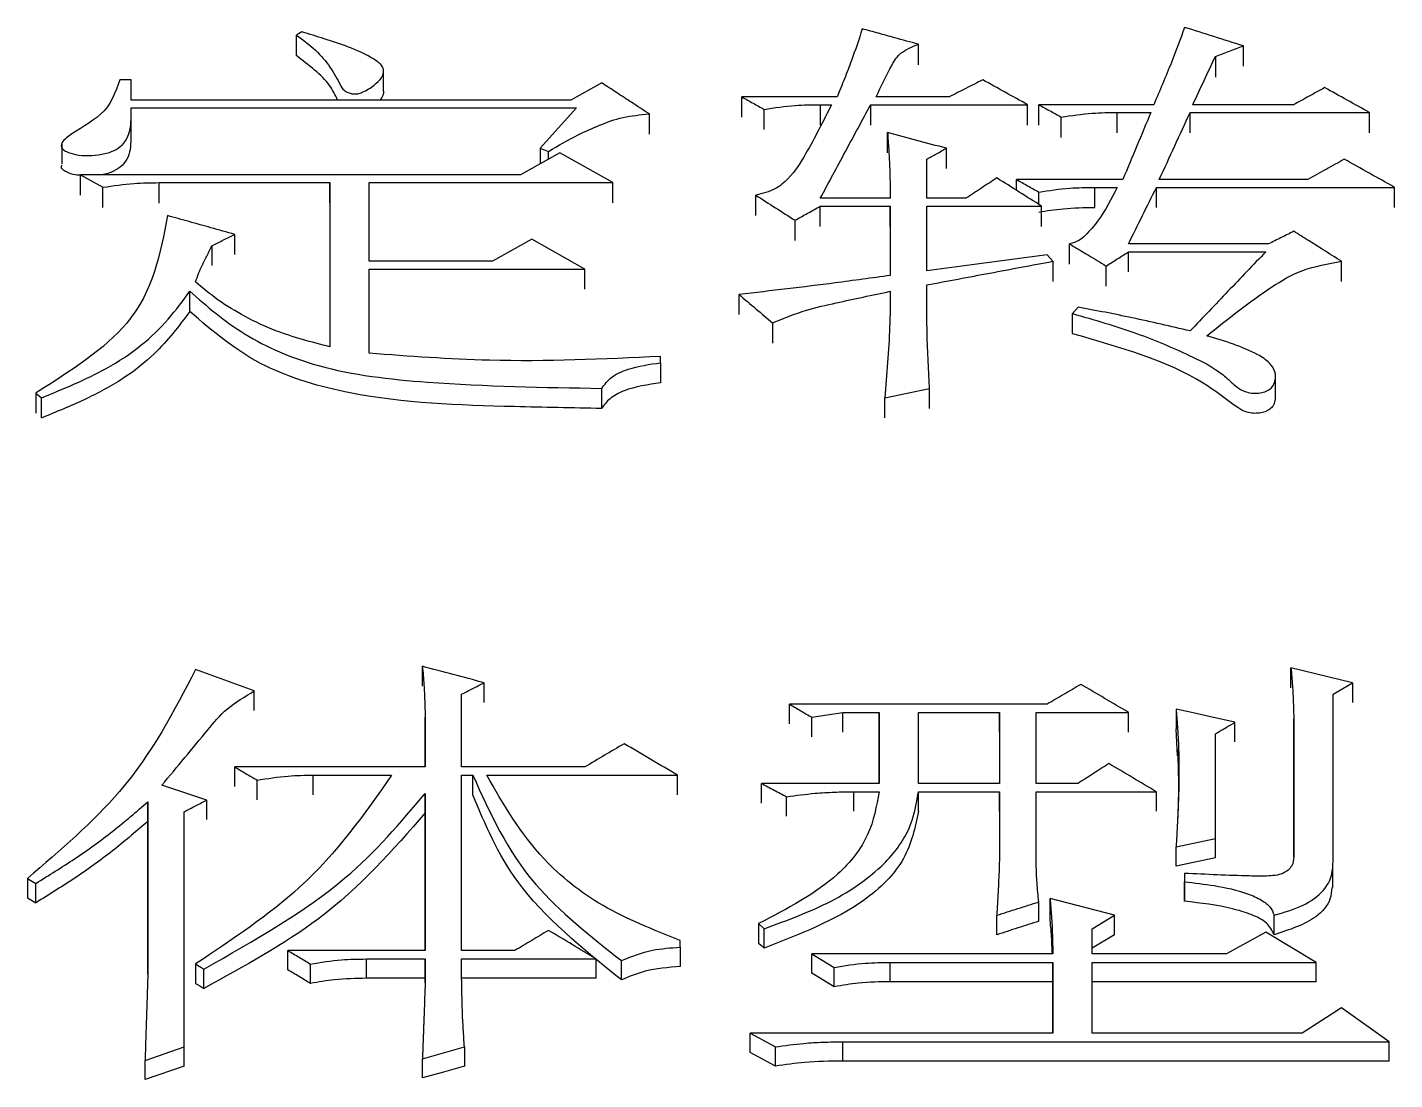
# Model space of a CAD drawing. Header units: millimetres. Extents: x 2136 to 4572, y 748 to 2471.
# Drawn here: x 2811.88 to 2817.16, y 2271.33 to 2275.39 of the extents above; entities that cross this region are included whole.
import ezdxf

# ---------------------------------------------------------------- set-up
doc = ezdxf.new("R2010")
doc.units = ezdxf.units.MM

msp = doc.modelspace()

# ---------------------------------------------------------------- linework, layer by layer
at = {"color": 7, "linetype": 'Continuous', "lineweight": 25}
for p, q in [((2815.3178, 2275.2466), (2815.3178, 2275.3255)), ((2816.5725, 2275.2407), (2816.5725, 2275.3195)), ((2816.4643, 2275.2778), (2816.4643, 2275.199)), ((2813.2534, 2275.1443), (2813.2534, 2275.2235)), ((2812.278, 2275.1882), (2812.2347, 2275.1882)), ((2812.278, 2275.1103), (2812.278, 2275.1882)), ((2814.0953, 2275.1762), (2813.9763, 2275.1103)), ((2813.9763, 2275.1103), (2812.278, 2275.1103)), ((2815.004, 2275.1223), (2814.6362, 2275.1223)), ((2814.6362, 2275.0437), (2814.6362, 2275.1223)), ((2814.939, 2275.0923), (2814.9823, 2275.0923)), ((2814.939, 2275.0923), (2814.939, 2275.0138)), ((2815.1338, 2275.0923), (2815.7395, 2275.0923)), ((2815.4367, 2275.1223), (2815.1554, 2275.1223)), ((2815.7395, 2275.0137), (2815.7395, 2275.0923)), ((2816.2263, 2275.0923), (2815.7828, 2275.0923)), ((2816.7672, 2275.0923), (2816.3778, 2275.0923)), ((2812.278, 2275.0804), (2813.998, 2275.0803)), ((2812.2792, 2274.9753), (2812.2792, 2275.0543)), ((2813.998, 2275.0803), (2813.8573, 2274.924)), ((2814.2792, 2274.9778), (2814.2792, 2275.0563)), ((2814.7227, 2274.9958), (2814.7227, 2275.0743)), ((2815.8693, 2274.9658), (2815.8693, 2275.0443)), ((2816.0857, 2275.0623), (2816.2155, 2275.0623)), ((2816.0857, 2274.9838), (2816.0857, 2275.0623)), ((2816.3669, 2275.0623), (2817.0593, 2275.0623)), ((2817.0593, 2274.9838), (2817.0593, 2275.0623)), ((2815.1987, 2274.9058), (2815.1987, 2274.9842)), ((2812.0103, 2274.9428), (2812.0103, 2274.864)), ((2813.9331, 2274.9059), (2813.7816, 2274.8214)), ((2813.8573, 2274.924), (2813.8898, 2274.9119)), ((2813.8573, 2274.924), (2813.8573, 2274.8637)), ((2813.8898, 2274.8818), (2813.8898, 2274.9119)), ((2814.1386, 2274.7912), (2813.9331, 2274.9059)), ((2815.3501, 2274.7306), (2815.3501, 2274.8818)), ((2815.4258, 2274.8456), (2815.4258, 2274.924)), ((2812.0833, 2274.8214), (2812.1698, 2274.7731)), ((2813.7816, 2274.8214), (2812.0833, 2274.8214)), ((2812.0833, 2274.7432), (2812.0833, 2274.8214)), ((2812.1698, 2274.6949), (2812.1698, 2274.7731)), ((2812.3862, 2274.7912), (2813.046, 2274.7912)), ((2812.3862, 2274.7125), (2812.3862, 2274.7912)), ((2813.046, 2274.7912), (2813.046, 2274.157)), ((2813.046, 2274.713), (2813.046, 2274.7912)), ((2813.1975, 2274.7912), (2814.1386, 2274.7912)), ((2813.1975, 2274.4876), (2813.1975, 2274.7912)), ((2814.1386, 2274.713), (2814.1386, 2274.7912)), ((2816.1073, 2274.8032), (2815.6963, 2274.8032)), ((2815.6963, 2274.7617), (2815.6963, 2274.8032)), ((2815.9991, 2274.773), (2816.0857, 2274.773)), ((2815.9991, 2274.6948), (2815.9991, 2274.773)), ((2816.2371, 2274.773), (2817.1566, 2274.773)), ((2816.2371, 2274.6948), (2816.2371, 2274.773)), ((2816.8213, 2274.8032), (2816.248, 2274.8032)), ((2817.1566, 2274.6948), (2817.1566, 2274.773)), ((2814.6902, 2274.6646), (2814.6902, 2274.7428)), ((2815.2095, 2274.7306), (2814.9391, 2274.7306)), ((2815.5016, 2274.7306), (2815.3501, 2274.7306)), ((2815.7828, 2274.7071), (2815.7828, 2274.7548)), ((2814.9391, 2274.7003), (2815.2095, 2274.7003)), ((2814.9391, 2274.6222), (2814.9391, 2274.7003)), ((2815.2095, 2274.7003), (2815.2095, 2274.4326)), ((2815.2095, 2274.6222), (2815.2095, 2274.7003)), ((2815.3501, 2274.7003), (2815.7936, 2274.7003)), ((2815.3501, 2274.451), (2815.3501, 2274.7003)), ((2815.7936, 2274.6222), (2815.7936, 2274.7003)), ((2814.8417, 2274.5677), (2814.8417, 2274.6457)), ((2812.6782, 2274.5131), (2812.6782, 2274.5911)), ((2813.8249, 2274.5728), (2813.6734, 2274.4876)), ((2814.0304, 2274.4571), (2813.8249, 2274.5728)), ((2812.5917, 2274.4706), (2812.5917, 2274.5485)), ((2815.8369, 2274.4875), (2815.8153, 2274.5119)), ((2815.9017, 2274.4762), (2815.9017, 2274.5546)), ((2816.6698, 2274.5545), (2816.129, 2274.5545)), ((2816.129, 2274.5241), (2816.659, 2274.5241)), ((2813.6734, 2274.4876), (2813.1975, 2274.4876)), ((2813.1975, 2274.4571), (2814.0304, 2274.4571)), ((2813.1975, 2274.1323), (2813.1975, 2274.4571)), ((2814.0304, 2274.3793), (2814.0304, 2274.4571)), ((2815.8369, 2274.4875), (2815.8369, 2274.4097)), ((2816.0424, 2274.3914), (2816.0424, 2274.4692)), ((2816.9511, 2274.4096), (2816.9511, 2274.4875)), ((2812.5052, 2274.2935), (2812.5052, 2274.3716)), ((2814.6254, 2274.2816), (2814.6254, 2274.3593)), ((2815.9343, 2274.3103), (2815.9126, 2274.2858)), ((2814.755, 2274.2492), (2814.755, 2274.1716)), ((2814.3225, 2274.0954), (2814.3225, 2274.12)), ((2814.3225, 2274.0954), (2814.3225, 2274.0177)), ((2816.6967, 2273.9612), (2816.6967, 2274.0391)), ((2814.0953, 2273.9194), (2814.0953, 2273.9967)), ((2815.3609, 2273.9194), (2815.3609, 2273.9967)), ((2811.9102, 2273.9783), (2811.9102, 2273.9007)), ((2811.9102, 2273.9783), (2811.9319, 2273.9597)), ((2811.9319, 2273.8824), (2811.9319, 2273.9597)), ((2815.1879, 2273.8824), (2815.1879, 2273.9597)), ((2813.403, 2272.847), (2813.403, 2272.9231)), ((2812.7539, 2272.828), (2812.5269, 2272.9105)), ((2816.9944, 2272.8597), (2816.7564, 2272.9168)), ((2816.7564, 2272.8407), (2816.7564, 2272.9168)), ((2812.7539, 2272.752), (2812.7539, 2272.828)), ((2813.641, 2272.7837), (2813.641, 2272.8597)), ((2816.9186, 2272.8152), (2816.9944, 2272.8597)), ((2816.9944, 2272.8597), (2816.9944, 2272.7836)), ((2813.5545, 2272.5347), (2813.5545, 2272.8152)), ((2816.9187, 2272.175), (2816.9186, 2272.8152)), ((2813.4138, 2272.7262), (2813.4138, 2272.5347)), ((2813.4138, 2272.6503), (2813.4138, 2272.7262)), ((2814.9066, 2272.6503), (2814.9066, 2272.7262)), ((2815.0256, 2272.7453), (2815.1662, 2272.7453)), ((2815.0256, 2272.6694), (2815.0256, 2272.7453)), ((2815.1662, 2272.7453), (2815.1662, 2272.4707)), ((2815.1662, 2272.6694), (2815.1662, 2272.7453)), ((2815.3177, 2272.7453), (2815.6314, 2272.7453)), ((2815.3177, 2272.4707), (2815.3177, 2272.7453)), ((2815.6314, 2272.7453), (2815.6314, 2272.4707)), ((2815.6314, 2272.6694), (2815.6314, 2272.7453)), ((2815.772, 2272.7453), (2816.129, 2272.7453)), ((2815.772, 2272.4707), (2815.772, 2272.7453)), ((2816.129, 2272.6694), (2816.129, 2272.7453)), ((2816.3129, 2272.758), (2816.3129, 2272.682)), ((2816.7672, 2272.7198), (2816.7672, 2272.1879)), ((2816.7672, 2272.6439), (2816.7672, 2272.7198)), ((2815.1662, 2272.4707), (2815.1662, 2272.6693)), ((2816.3186, 2272.5777), (2816.3129, 2272.682)), ((2816.54, 2272.6312), (2816.54, 2272.707)), ((2813.4138, 2272.5347), (2813.4138, 2272.6502)), ((2816.7672, 2272.1879), (2816.7672, 2272.6438)), ((2813.4138, 2272.5347), (2812.6783, 2272.5347)), ((2812.9811, 2272.5027), (2813.2839, 2272.5027)), ((2812.9811, 2272.4271), (2812.9811, 2272.5027)), ((2814.0304, 2272.5347), (2813.5545, 2272.5347)), ((2813.5545, 2272.5027), (2813.5978, 2272.5027)), ((2813.5545, 2271.8254), (2813.5545, 2272.5027)), ((2813.5978, 2272.4271), (2813.5978, 2272.5027)), ((2813.6518, 2272.5027), (2814.3874, 2272.5027)), ((2814.3874, 2272.4271), (2814.3874, 2272.5027)), ((2812.5701, 2272.4066), (2812.397, 2272.4643)), ((2812.7648, 2272.4079), (2812.7648, 2272.4835)), ((2815.1662, 2272.4707), (2814.7119, 2272.4707)), ((2814.7119, 2272.3951), (2814.7119, 2272.4707)), ((2815.6314, 2272.4707), (2815.3177, 2272.4707)), ((2815.9343, 2272.4707), (2815.772, 2272.4707)), ((2812.3429, 2272.4002), (2812.3429, 2271.7343)), ((2812.3429, 2272.3247), (2812.3429, 2272.4002)), ((2812.5701, 2272.3311), (2812.5701, 2272.4066)), ((2813.4138, 2272.4323), (2813.4138, 2271.8254)), ((2813.4138, 2272.3568), (2813.4138, 2272.4323)), ((2814.8093, 2272.3439), (2814.8093, 2272.4194)), ((2815.0689, 2272.4386), (2815.1662, 2272.4386)), ((2815.0689, 2272.3631), (2815.0689, 2272.4386)), ((2815.3177, 2272.4386), (2815.6314, 2272.4386)), ((2815.3177, 2272.3631), (2815.3177, 2272.4386)), ((2815.6314, 2272.4386), (2815.6314, 2272.2266)), ((2815.6314, 2272.3631), (2815.6314, 2272.4386)), ((2815.772, 2272.4386), (2816.2372, 2272.4386)), ((2815.772, 2272.2266), (2815.772, 2272.4386)), ((2816.2372, 2272.3631), (2816.2372, 2272.4386)), ((2812.4836, 2271.4534), (2812.4836, 2272.3617)), ((2813.4138, 2271.8254), (2813.4138, 2272.3567)), ((2812.3429, 2271.7343), (2812.3429, 2272.3247)), ((2816.3129, 2272.2266), (2816.4643, 2272.2588)), ((2816.4643, 2272.1834), (2816.4643, 2272.2588)), ((2816.3129, 2272.1513), (2816.3129, 2272.2266)), ((2816.4643, 2272.1834), (2816.3129, 2272.1513)), ((2816.9181, 2272.0686), (2816.9181, 2272.1438)), ((2811.8777, 2272.1041), (2811.9102, 2272.0847)), ((2811.8777, 2272.1041), (2811.8777, 2272.0289)), ((2811.9102, 2272.0095), (2811.9102, 2272.0847)), ((2816.3453, 2272.1234), (2816.3453, 2272.0911)), ((2816.3453, 2272.1234), (2816.3453, 2272.0482)), ((2816.3453, 2272.016), (2816.3453, 2272.0911)), ((2811.8778, 2272.0289), (2811.9102, 2272.0095)), ((2816.0749, 2271.9617), (2815.8261, 2272.0264)), ((2815.8261, 2271.9514), (2815.8261, 2272.0264)), ((2815.7828, 2271.9385), (2815.7828, 2272.0135)), ((2814.7011, 2271.9293), (2814.7227, 2271.9098)), ((2814.7011, 2271.9293), (2814.7011, 2271.8544)), ((2815.6206, 2271.8867), (2815.6206, 2271.9617)), ((2815.9884, 2271.9098), (2816.0749, 2271.9617)), ((2816.0749, 2271.8867), (2816.0749, 2271.9617)), ((2816.6915, 2271.8867), (2816.6915, 2271.9617)), ((2815.9884, 2271.8124), (2815.9884, 2271.9098)), ((2816.0749, 2271.8867), (2815.9884, 2271.8349)), ((2816.659, 2271.8968), (2816.5076, 2271.8124)), ((2816.8538, 2271.7799), (2816.659, 2271.8968)), ((2813.4138, 2271.8254), (2812.8838, 2271.8254)), ((2812.8838, 2271.7506), (2812.8838, 2271.8254)), ((2813.76, 2271.8254), (2813.5545, 2271.8254)), ((2814.3982, 2271.8384), (2814.3982, 2271.8643)), ((2814.3982, 2271.8384), (2814.3982, 2271.7636)), ((2812.5267, 2271.7735), (2812.5267, 2271.6987)), ((2812.9703, 2271.6987), (2812.9703, 2271.7734)), ((2813.1867, 2271.7929), (2813.4138, 2271.7929)), ((2813.1867, 2271.7182), (2813.1867, 2271.7929)), ((2813.4138, 2271.7929), (2813.4138, 2271.7018)), ((2813.4138, 2271.7182), (2813.4138, 2271.7929)), ((2813.5545, 2271.7929), (2814.0737, 2271.7929)), ((2813.5545, 2271.7213), (2813.5545, 2271.7929)), ((2814.0737, 2271.7182), (2814.0737, 2271.7929)), ((2814.171, 2271.7117), (2814.171, 2271.7864)), ((2814.9066, 2271.8124), (2814.9932, 2271.7604)), ((2815.8369, 2271.8124), (2814.9066, 2271.8124)), ((2815.2095, 2271.7799), (2815.8369, 2271.7799)), ((2815.2095, 2271.7052), (2815.2095, 2271.7799)), ((2815.8369, 2271.7799), (2815.8369, 2271.5058)), ((2815.8369, 2271.7051), (2815.8369, 2271.7799)), ((2816.5076, 2271.8124), (2815.9884, 2271.8124)), ((2815.9884, 2271.7799), (2816.8538, 2271.7799)), ((2815.9884, 2271.5058), (2815.9884, 2271.7799)), ((2816.8538, 2271.7051), (2816.8538, 2271.7799)), ((2812.5592, 2271.6792), (2812.5592, 2271.7539)), ((2813.4138, 2271.7182), (2813.1867, 2271.7182)), ((2813.4138, 2271.7017), (2813.4138, 2271.7182)), ((2814.0737, 2271.7182), (2813.5545, 2271.7182)), ((2814.9932, 2271.6857), (2814.9066, 2271.7376)), ((2814.9932, 2271.6857), (2814.9932, 2271.7604)), ((2815.8369, 2271.7051), (2815.2095, 2271.7052)), ((2815.8369, 2271.5058), (2815.8369, 2271.7051)), ((2816.8538, 2271.7051), (2815.9884, 2271.7051)), ((2816.9511, 2271.6039), (2816.7997, 2271.5058)), ((2817.135, 2271.4731), (2816.9511, 2271.6039)), ((2814.6687, 2271.5058), (2814.766, 2271.4534)), ((2815.8369, 2271.5058), (2814.6687, 2271.5058)), ((2816.7997, 2271.5058), (2815.9884, 2271.5058)), ((2812.3321, 2271.401), (2812.4836, 2271.4534)), ((2812.4836, 2271.3791), (2812.4836, 2271.4534)), ((2813.5653, 2271.4534), (2813.5653, 2271.3791)), ((2814.766, 2271.3791), (2814.766, 2271.4534)), ((2815.0256, 2271.3987), (2815.0256, 2271.4731)), ((2815.0256, 2271.4731), (2817.135, 2271.4731)), ((2817.135, 2271.3987), (2817.135, 2271.4731)), ((2812.3321, 2271.3268), (2812.3321, 2271.401)), ((2813.403, 2271.3333), (2813.403, 2271.4075)), ((2814.766, 2271.3791), (2814.6687, 2271.4314)), ((2817.135, 2271.3987), (2815.0256, 2271.3987)), ((2812.4836, 2271.3791), (2812.3321, 2271.3268))]:
    msp.add_line(p, q, dxfattribs=at)
at = {"color": 7, "linetype": 'Continuous', "lineweight": 25, "flags": 128}
for points in [[(2812.9379, 2275.3732), (2812.9314, 2275.3696), (2812.9249, 2275.366), (2812.9163, 2275.3613)], [(2812.9163, 2275.2819), (2812.9163, 2275.3097), (2812.9163, 2275.3355), (2812.9163, 2275.3613)], [(2815.1338, 2275.0138), (2815.1338, 2275.0333), (2815.1338, 2275.0533), (2815.1338, 2275.0923)], [(2815.7828, 2275.0137), (2815.7828, 2275.0332), (2815.7828, 2275.0532), (2815.7828, 2275.0923)], [(2816.3669, 2274.9838), (2816.3669, 2275.0032), (2816.3669, 2275.0232), (2816.3669, 2275.0623)], [(2815.8153, 2274.5119), (2815.5827, 2274.4815), (2815.3501, 2274.451)], [(2816.129, 2274.4462), (2816.129, 2274.4656), (2816.129, 2274.4853), (2816.129, 2274.5241)], [(2815.9126, 2274.2082), (2815.9126, 2274.2273), (2815.9126, 2274.2468), (2815.9126, 2274.2663), (2815.9126, 2274.2858)], [(2815.1879, 2273.9597), (2815.2744, 2273.9782), (2815.3609, 2273.9967)], [(2815.8153, 2272.7771), (2815.3177, 2272.7771), (2814.8201, 2272.7771)], [(2814.8201, 2272.7011), (2814.8201, 2272.7201), (2814.8201, 2272.7391), (2814.8201, 2272.7771)], [(2814.9066, 2272.7262), (2814.9661, 2272.7357), (2815.0256, 2272.7453)], [(2816.54, 2272.707), (2816.4455, 2272.7282), (2816.3792, 2272.7431), (2816.3129, 2272.758)], [(2812.6783, 2272.4591), (2812.6783, 2272.4779), (2812.6783, 2272.4969), (2812.6783, 2272.5347)], [(2814.7227, 2271.8349), (2814.7227, 2271.8627), (2814.7227, 2271.8863), (2814.7227, 2271.9098)], [(2814.7011, 2271.8544), (2814.7119, 2271.8446), (2814.7227, 2271.8349)], [(2812.5268, 2271.7735), (2812.535, 2271.7685), (2812.5471, 2271.7612), (2812.5592, 2271.7539)], [(2814.9066, 2271.7376), (2814.9066, 2271.7563), (2814.9066, 2271.775), (2814.9066, 2271.8124)], [(2812.5268, 2271.6987), (2812.535, 2271.6938), (2812.5432, 2271.6888), (2812.5592, 2271.6792)], [(2814.6687, 2271.4314), (2814.6687, 2271.45), (2814.6687, 2271.4686), (2814.6687, 2271.5058)], [(2813.403, 2271.4075), (2813.4842, 2271.4305), (2813.5653, 2271.4534)], [(2813.5653, 2271.3791), (2813.4842, 2271.3562), (2813.403, 2271.3333)]]:
    msp.add_lwpolyline(points, dxfattribs=at)
at = {"color": 7, "linetype": 'Continuous', "lineweight": 25}
for points, knots in [([(2812.9163, 2275.3613), (2812.9422, 2275.3421), (2813.0192, 2275.285), (2813.066, 2275.2099), (2813.0942, 2275.1523), (2813.1097, 2275.1414), (2813.1258, 2275.1353), (2813.1404, 2275.1331), (2813.1557, 2275.1346), (2813.1842, 2275.1446), (2813.2156, 2275.1659), (2813.2448, 2275.1922), (2813.2545, 2275.2157), (2813.2525, 2275.2343), (2813.2367, 2275.2549), (2813.1674, 2275.2994), (2813.0595, 2275.3365), (2812.9665, 2275.3646), (2812.9379, 2275.3732)], [0, 0, 0, 0, 0.115812, 0.344661, 0.368828, 0.393191, 0.409898, 0.422378, 0.434924, 0.453159, 0.514674, 0.56658, 0.599651, 0.625811, 0.651928, 0.703899, 0.908913, 1, 1, 1, 1]), ([(2815.1013, 2275.3851), (2815.0879, 2275.3442), (2815.0667, 2275.2799), (2815.0325, 2275.1924), (2815.0135, 2275.1457), (2815.004, 2275.1223)], [0, 0, 0, 0, 0.465077, 0.732515, 1, 1, 1, 1]), ([(2815.3177, 2275.3255), (2815.287, 2275.3339), (2815.2356, 2275.3481), (2815.1635, 2275.368), (2815.122, 2275.3794), (2815.1013, 2275.3851)], [0, 0, 0, 0, 0.425233, 0.712616, 1, 1, 1, 1]), ([(2816.3453, 2275.391), (2816.329, 2275.3459), (2816.3028, 2275.2734), (2816.2614, 2275.174), (2816.238, 2275.1195), (2816.2263, 2275.0923)], [0, 0, 0, 0, 0.452168, 0.726066, 1, 1, 1, 1]), ([(2816.5725, 2275.3195), (2816.5346, 2275.3314), (2816.4589, 2275.3553), (2816.3832, 2275.3791), (2816.3453, 2275.391)], [0, 0, 0, 0, 0.499999, 1, 1, 1, 1]), ([(2815.1554, 2275.1223), (2815.1741, 2275.1634), (2815.2003, 2275.2207), (2815.2453, 2275.2958), (2815.2934, 2275.3155), (2815.3177, 2275.3255)], [0, 0, 0, 0, 0.554938, 0.774738, 1, 1, 1, 1]), ([(2816.4643, 2275.2778), (2816.4823, 2275.2847), (2816.5184, 2275.2987), (2816.5544, 2275.3126), (2816.5725, 2275.3195)], [0, 0, 0, 0, 0.499998, 1, 1, 1, 1]), ([(2813.0753, 2275.1103), (2813.0665, 2275.1295), (2813.0473, 2275.171), (2812.9876, 2275.2273), (2812.9402, 2275.2636), (2812.9163, 2275.2819)], [0, 0, 0, 0, 0.2983398, 0.6458944, 1, 1, 1, 1]), ([(2816.3778, 2275.0923), (2816.3922, 2275.1233), (2816.421, 2275.1852), (2816.4499, 2275.2469), (2816.4643, 2275.2778)], [0, 0, 0, 0, 0.499999, 1, 1, 1, 1]), ([(2812.2347, 2275.1882), (2812.2183, 2275.1404), (2812.1885, 2275.0538), (2812.0639, 2274.9935), (2812.0125, 2274.9509), (2812.0055, 2274.9319), (2812.0152, 2274.9185), (2812.0335, 2274.9078), (2812.0666, 2274.8978), (2812.1144, 2274.8941), (2812.1652, 2274.8993), (2812.212, 2274.9123), (2812.262, 2274.9467), (2812.2795, 2275.0076), (2812.2785, 2275.0561), (2812.278, 2275.0804)], [0, 0, 0, 0, 0.230315, 0.416653, 0.453363, 0.487574, 0.504133, 0.522235, 0.561764, 0.612067, 0.663426, 0.714082, 0.762172, 0.881162, 1, 1, 1, 1]), ([(2813.2525, 2275.1439), (2813.2525, 2275.1391), (2813.2525, 2275.1273), (2813.2437, 2275.1167), (2813.2384, 2275.1103)], [0, 0, 0, 0, 0.402467, 1, 1, 1, 1]), ([(2814.2792, 2275.0563), (2814.2562, 2275.0714), (2814.214, 2275.0989), (2814.1527, 2275.1389), (2814.1144, 2275.1638), (2814.0953, 2275.1762)], [0, 0, 0, 0, 0.375947, 0.687973, 1, 1, 1, 1]), ([(2815.5665, 2275.1882), (2815.5448, 2275.1772), (2815.5016, 2275.1552), (2815.4583, 2275.1333), (2815.4367, 2275.1223)], [0, 0, 0, 0, 0.4999982, 1, 1, 1, 1]), ([(2815.7395, 2275.0923), (2815.7107, 2275.1083), (2815.653, 2275.1403), (2815.5953, 2275.1722), (2815.5665, 2275.1882)], [0, 0, 0, 0, 0.5, 1, 1, 1, 1]), ([(2816.8862, 2275.1582), (2816.8663, 2275.1472), (2816.8267, 2275.1253), (2816.787, 2275.1033), (2816.7672, 2275.0923)], [0, 0, 0, 0, 0.499998, 1, 1, 1, 1]), ([(2817.0593, 2275.0623), (2817.0304, 2275.0783), (2816.9727, 2275.1103), (2816.915, 2275.1422), (2816.8862, 2275.1582)], [0, 0, 0, 0, 0.5, 1, 1, 1, 1]), ([(2814.6362, 2275.1223), (2814.6506, 2275.1143), (2814.6794, 2275.0983), (2814.7083, 2275.0823), (2814.7227, 2275.0743)], [0, 0, 0, 0, 0.5, 1, 1, 1, 1]), ([(2814.9823, 2275.0923), (2814.9504, 2275.0286), (2814.9017, 2274.9315), (2814.8336, 2274.821), (2814.7678, 2274.7627), (2814.7164, 2274.7495), (2814.6903, 2274.7428)], [0, 0, 0, 0, 0.493627, 0.751972, 0.874128, 1, 1, 1, 1]), ([(2814.7227, 2275.0743), (2814.7625, 2275.0803), (2814.8336, 2275.091), (2814.9068, 2275.0919), (2814.939, 2275.0923)], [0, 0, 0, 0, 0.558835, 1, 1, 1, 1]), ([(2814.9391, 2274.7306), (2814.9715, 2274.7911), (2815.0364, 2274.9121), (2815.1013, 2275.0323), (2815.1338, 2275.0923)], [0, 0, 0, 0, 0.5, 1, 1, 1, 1]), ([(2815.7828, 2275.0923), (2815.7972, 2275.0843), (2815.8261, 2275.0683), (2815.8549, 2275.0523), (2815.8693, 2275.0443)], [0, 0, 0, 0, 0.5, 1, 1, 1, 1]), ([(2813.8898, 2274.9119), (2813.9273, 2274.934), (2813.9894, 2274.9704), (2814.0861, 2275.0137), (2814.1757, 2275.0467), (2814.2445, 2275.0531), (2814.2792, 2275.0563)], [0, 0, 0, 0, 0.3348362, 0.5537451, 0.7753729, 1, 1, 1, 1]), ([(2815.8693, 2275.0443), (2815.9091, 2275.0503), (2815.9802, 2275.0609), (2816.0534, 2275.0619), (2816.0857, 2275.0623)], [0, 0, 0, 0, 0.558835, 1, 1, 1, 1]), ([(2816.2155, 2275.0623), (2816.1975, 2275.0192), (2816.1614, 2274.9331), (2816.1254, 2274.8465), (2816.1073, 2274.8032)], [0, 0, 0, 0, 0.5, 1, 1, 1, 1]), ([(2816.248, 2274.8032), (2816.2678, 2274.8465), (2816.3075, 2274.9331), (2816.3471, 2275.0192), (2816.3669, 2275.0623)], [0, 0, 0, 0, 0.5, 1, 1, 1, 1]), ([(2815.1987, 2274.9842), (2815.2003, 2274.9627), (2815.2034, 2274.9198), (2815.2079, 2274.8354), (2815.2088, 2274.7722), (2815.2095, 2274.7306)], [0, 0, 0, 0, 0.254777, 0.5095604, 1, 1, 1, 1]), ([(2815.4258, 2274.924), (2815.388, 2274.934), (2815.3123, 2274.9541), (2815.2365, 2274.9742), (2815.1987, 2274.9842)], [0, 0, 0, 0, 0.499999, 1, 1, 1, 1]), ([(2812.2771, 2274.9748), (2812.2773, 2274.9594), (2812.2776, 2274.9197), (2812.262, 2274.8675), (2812.2119, 2274.834), (2812.1801, 2274.8233), (2812.1617, 2274.8216), (2812.1601, 2274.8214)], [0, 0, 0, 0, 0.25392, 0.65271, 0.81396, 0.983894, 1, 1, 1, 1]), ([(2815.3501, 2274.8818), (2815.3627, 2274.8888), (2815.388, 2274.9029), (2815.4132, 2274.9169), (2815.4258, 2274.924)], [0, 0, 0, 0, 0.5000006, 1, 1, 1, 1]), ([(2816.9619, 2274.8817), (2816.9385, 2274.8687), (2816.8916, 2274.8425), (2816.8447, 2274.8163), (2816.8213, 2274.8032)], [0, 0, 0, 0, 0.499999, 1, 1, 1, 1]), ([(2817.1566, 2274.773), (2817.1242, 2274.7911), (2817.0593, 2274.8274), (2816.9944, 2274.8636), (2816.9619, 2274.8817)], [0, 0, 0, 0, 0.5, 1, 1, 1, 1]), ([(2812.0833, 2274.8195), (2812.0767, 2274.8199), (2812.057, 2274.821), (2812.0333, 2274.8292), (2812.0155, 2274.8397), (2812.007, 2274.8498), (2812.0102, 2274.8567), (2812.0117, 2274.8602)], [0, 0, 0, 0, 0.176499, 0.533205, 0.696493, 0.845795, 1, 1, 1, 1]), ([(2812.1698, 2274.7731), (2812.2096, 2274.7791), (2812.2807, 2274.7898), (2812.3539, 2274.7908), (2812.3862, 2274.7912)], [0, 0, 0, 0, 0.5588348, 1, 1, 1, 1]), ([(2815.6206, 2274.8093), (2815.6007, 2274.7962), (2815.5611, 2274.77), (2815.5214, 2274.7438), (2815.5016, 2274.7306)], [0, 0, 0, 0, 0.499998, 1, 1, 1, 1]), ([(2815.7936, 2274.7003), (2815.7648, 2274.7185), (2815.7071, 2274.7549), (2815.6494, 2274.7912), (2815.6206, 2274.8093)], [0, 0, 0, 0, 0.5, 1, 1, 1, 1]), ([(2815.6963, 2274.8032), (2815.7107, 2274.7952), (2815.7395, 2274.7791), (2815.7684, 2274.7629), (2815.7828, 2274.7548)], [0, 0, 0, 0, 0.5, 1, 1, 1, 1]), ([(2815.7828, 2274.7548), (2815.8226, 2274.7609), (2815.8937, 2274.7716), (2815.9669, 2274.7726), (2815.9991, 2274.773)], [0, 0, 0, 0, 0.558835, 1, 1, 1, 1]), ([(2816.0857, 2274.773), (2816.0629, 2274.7286), (2816.0299, 2274.6644), (2815.9742, 2274.5975), (2815.9387, 2274.5662), (2815.9142, 2274.5585), (2815.9018, 2274.5546)], [0, 0, 0, 0, 0.554179, 0.800397, 0.899211, 1, 1, 1, 1]), ([(2816.129, 2274.5545), (2816.147, 2274.591), (2816.1831, 2274.664), (2816.2191, 2274.7367), (2816.2371, 2274.773)], [0, 0, 0, 0, 0.5000003, 1, 1, 1, 1]), ([(2814.6902, 2274.7428), (2814.7155, 2274.7266), (2814.766, 2274.6943), (2814.8165, 2274.6619), (2814.8417, 2274.6457)], [0, 0, 0, 0, 0.5, 1, 1, 1, 1]), ([(2814.8417, 2274.6457), (2814.8579, 2274.6548), (2814.8904, 2274.6731), (2814.9228, 2274.6912), (2814.9391, 2274.7003)], [0, 0, 0, 0, 0.500002, 1, 1, 1, 1]), ([(2815.9991, 2274.6944), (2815.9581, 2274.6937), (2815.8848, 2274.6924), (2815.8139, 2274.6812), (2815.7828, 2274.6763)], [0, 0, 0, 0, 0.561085, 1, 1, 1, 1]), ([(2812.4186, 2274.664), (2812.3915, 2274.5181), (2812.3425, 2274.2538), (2812.044, 2274.0635), (2811.9102, 2273.9783)], [0, 0, 0, 0, 0.5518947, 1, 1, 1, 1]), ([(2812.6782, 2274.5911), (2812.6476, 2274.5997), (2812.589, 2274.6162), (2812.5024, 2274.6405), (2812.4465, 2274.6561), (2812.4186, 2274.664)], [0, 0, 0, 0, 0.354383, 0.677192, 1, 1, 1, 1]), ([(2812.5917, 2274.5485), (2812.6061, 2274.5556), (2812.635, 2274.5698), (2812.6638, 2274.584), (2812.6782, 2274.5911)], [0, 0, 0, 0, 0.499998, 1, 1, 1, 1]), ([(2816.7672, 2274.6032), (2816.751, 2274.5951), (2816.7185, 2274.5789), (2816.6861, 2274.5627), (2816.6698, 2274.5545)], [0, 0, 0, 0, 0.5, 1, 1, 1, 1]), ([(2816.9511, 2274.4875), (2816.9274, 2274.5024), (2816.885, 2274.5292), (2816.8236, 2274.5677), (2816.786, 2274.5914), (2816.7672, 2274.6032)], [0, 0, 0, 0, 0.386049, 0.693024, 1, 1, 1, 1]), ([(2812.5268, 2274.4083), (2812.5349, 2274.4293), (2812.548, 2274.4635), (2812.5714, 2274.5099), (2812.5849, 2274.5356), (2812.5917, 2274.5485)], [0, 0, 0, 0, 0.443144, 0.721519, 1, 1, 1, 1]), ([(2815.9018, 2274.5546), (2815.9138, 2274.5473), (2815.9379, 2274.5327), (2815.9848, 2274.5042), (2816.0197, 2274.4831), (2816.0424, 2274.4692)], [0, 0, 0, 0, 0.257094, 0.514188, 1, 1, 1, 1]), ([(2816.0424, 2274.4692), (2816.0569, 2274.4784), (2816.0857, 2274.4967), (2816.1145, 2274.515), (2816.129, 2274.5241)], [0, 0, 0, 0, 0.500001, 1, 1, 1, 1]), ([(2816.659, 2274.5241), (2816.6103, 2274.4733), (2816.513, 2274.3717), (2816.4156, 2274.2695), (2816.367, 2274.2183)], [0, 0, 0, 0, 0.5, 1, 1, 1, 1]), ([(2815.3501, 2274.396), (2815.4313, 2274.4113), (2815.5935, 2274.4418), (2815.7558, 2274.4723), (2815.8369, 2274.4875)], [0, 0, 0, 0, 0.5, 1, 1, 1, 1]), ([(2816.4319, 2274.1999), (2816.5119, 2274.2642), (2816.6239, 2274.354), (2816.7962, 2274.4593), (2816.8991, 2274.478), (2816.9511, 2274.4875)], [0, 0, 0, 0, 0.5534418, 0.7739919, 1, 1, 1, 1]), ([(2813.046, 2274.157), (2812.9745, 2274.1756), (2812.8574, 2274.206), (2812.7175, 2274.2725), (2812.6123, 2274.3357), (2812.5552, 2274.3842), (2812.5268, 2274.4083)], [0, 0, 0, 0, 0.3463703, 0.567178, 0.7849776, 1, 1, 1, 1]), ([(2815.2095, 2274.4326), (2815.1384, 2274.4229), (2815.0059, 2274.4048), (2814.811, 2274.3807), (2814.6872, 2274.3665), (2814.6254, 2274.3593)], [0, 0, 0, 0, 0.366425, 0.683185, 1, 1, 1, 1]), ([(2811.9319, 2273.9597), (2812.0182, 2273.9953), (2812.1593, 2274.0536), (2812.3208, 2274.1601), (2812.425, 2274.2628), (2812.4786, 2274.3355), (2812.5052, 2274.3716)], [0, 0, 0, 0, 0.347372, 0.56793, 0.785018, 1, 1, 1, 1]), ([(2812.5052, 2274.3716), (2812.5713, 2274.3138), (2812.7041, 2274.1976), (2813.0193, 2274.0607), (2813.5033, 2274.0063), (2813.8715, 2274.0003), (2814.0953, 2273.9967)], [0, 0, 0, 0, 0.1896226, 0.3813011, 0.6238123, 1, 1, 1, 1]), ([(2814.6254, 2274.3593), (2814.647, 2274.341), (2814.6902, 2274.3043), (2814.7334, 2274.2676), (2814.755, 2274.2492)], [0, 0, 0, 0, 0.5, 1, 1, 1, 1]), ([(2814.755, 2274.2492), (2814.7978, 2274.2669), (2814.8749, 2274.2988), (2815.0315, 2274.3339), (2815.1399, 2274.3568), (2815.2095, 2274.3715)], [0, 0, 0, 0, 0.308167, 0.555958, 1, 1, 1, 1]), ([(2815.2095, 2274.3715), (2815.209, 2274.3254), (2815.2081, 2274.2339), (2815.1997, 2274.0966), (2815.1918, 2274.0053), (2815.1879, 2273.9597)], [0, 0, 0, 0, 0.337206, 0.668546, 1, 1, 1, 1]), ([(2815.3609, 2273.9967), (2815.357, 2274.0697), (2815.3529, 2274.1446), (2815.3514, 2274.221), (2815.3513, 2274.2267), (2815.3512, 2274.2323), (2815.3511, 2274.238), (2815.351, 2274.2436), (2815.3509, 2274.2493), (2815.3508, 2274.2549), (2815.3508, 2274.2606), (2815.3507, 2274.2681), (2815.3506, 2274.2757), (2815.3505, 2274.2832), (2815.3505, 2274.2888), (2815.3505, 2274.2945), (2815.3504, 2274.3001), (2815.3504, 2274.3058), (2815.3503, 2274.3114), (2815.3503, 2274.3171), (2815.3503, 2274.3246), (2815.3503, 2274.3321), (2815.3502, 2274.3396), (2815.3502, 2274.3453), (2815.3502, 2274.3509), (2815.3502, 2274.3565), (2815.3502, 2274.3622), (2815.3502, 2274.3678), (2815.3502, 2274.3735), (2815.3501, 2274.3791), (2815.3501, 2274.3866), (2815.3501, 2274.3922), (2815.3501, 2274.396)], [0, 0, 0, 0, 0.54643, 0.560604, 0.574777, 0.588951, 0.603124, 0.617298, 0.631471, 0.645645, 0.659818, 0.673992, 0.702339, 0.716512, 0.730686, 0.744859, 0.759033, 0.773206, 0.78738, 0.801553, 0.815726, 0.844073, 0.858247, 0.87242, 0.886594, 0.900767, 0.914941, 0.929114, 0.943288, 0.957461, 0.971635, 1, 1, 1, 1]), ([(2816.367, 2274.2183), (2816.3297, 2274.2271), (2816.2552, 2274.2445), (2816.1118, 2274.2767), (2816.004, 2274.2971), (2815.9343, 2274.3103)], [0, 0, 0, 0, 0.260983, 0.521979, 1, 1, 1, 1]), ([(2812.5052, 2274.2935), (2812.463, 2274.2377), (2812.3932, 2274.1452), (2812.2507, 2274.0312), (2812.0993, 2273.9505), (2811.9879, 2273.905), (2811.9319, 2273.8821)], [0, 0, 0, 0, 0.332711, 0.551426, 0.774321, 1, 1, 1, 1]), ([(2814.0953, 2273.9191), (2813.9831, 2273.9212), (2813.6583, 2273.9273), (2813.2071, 2273.9431), (2812.7555, 2274.0771), (2812.5942, 2274.2166), (2812.5052, 2274.2935)], [0, 0, 0, 0, 0.188584, 0.546058, 0.749485, 1, 1, 1, 1]), ([(2815.9126, 2274.2858), (2815.9965, 2274.2617), (2816.1545, 2274.2162), (2816.3352, 2274.1385), (2816.4536, 2274.0806), (2816.5082, 2274.0379), (2816.5381, 2274.0082), (2816.567, 2273.9882), (2816.5966, 2273.9787), (2816.6237, 2273.9769), (2816.6498, 2273.9807), (2816.671, 2273.9897), (2816.6872, 2274.0048), (2816.6978, 2274.0289), (2816.6975, 2274.0613), (2816.675, 2274.098), (2816.5909, 2274.1518), (2816.501, 2274.179), (2816.4319, 2274.1999)], [0, 0, 0, 0, 0.197358, 0.371625, 0.468384, 0.517135, 0.556849, 0.588366, 0.607485, 0.626642, 0.645535, 0.663735, 0.679959, 0.706516, 0.74747, 0.788159, 0.837188, 1, 1, 1, 1]), ([(2816.695, 2273.961), (2816.6947, 2273.9533), (2816.6941, 2273.9397), (2816.6828, 2273.9223), (2816.6671, 2273.91), (2816.6466, 2273.9026), (2816.6229, 2273.8994), (2816.5975, 2273.901), (2816.5687, 2273.9097), (2816.5106, 2273.9508), (2816.3388, 2274.086), (2816.096, 2274.1554), (2815.9126, 2274.2078)], [0, 0, 0, 0, 0.036286, 0.063911, 0.086825, 0.10978, 0.132692, 0.158074, 0.184397, 0.225607, 0.415046, 1, 1, 1, 1]), ([(2814.3225, 2274.12), (2814.102, 2274.1098), (2813.726, 2274.0923), (2813.3521, 2274.1206), (2813.1975, 2274.1323)], [0, 0, 0, 0, 0.586461, 1, 1, 1, 1]), ([(2814.0953, 2273.9967), (2814.1065, 2274.0117), (2814.1292, 2274.0424), (2814.2102, 2274.0796), (2814.2796, 2274.0894), (2814.3225, 2274.0954)], [0, 0, 0, 0, 0.268929, 0.548046, 1, 1, 1, 1]), ([(2814.3225, 2274.0177), (2814.2735, 2274.0106), (2814.2003, 2274.0001), (2814.124, 2273.9595), (2814.1046, 2273.9322), (2814.0953, 2273.9191)], [0, 0, 0, 0, 0.513331, 0.76592, 1, 1, 1, 1]), ([(2813.403, 2272.9231), (2813.4051, 2272.8994), (2813.409, 2272.8548), (2813.4122, 2272.7891), (2813.4133, 2272.7472), (2813.4138, 2272.7262)], [0, 0, 0, 0, 0.362394, 0.681159, 1, 1, 1, 1]), ([(2813.641, 2272.8597), (2813.6013, 2272.8703), (2813.522, 2272.8914), (2813.4427, 2272.9126), (2813.403, 2272.9231)], [0, 0, 0, 0, 0.5, 1, 1, 1, 1]), ([(2812.5269, 2272.9105), (2812.4434, 2272.7491), (2812.2931, 2272.4586), (2812.0055, 2272.2132), (2811.8777, 2272.1041)], [0, 0, 0, 0, 0.555605, 1, 1, 1, 1]), ([(2816.7564, 2272.9168), (2816.7585, 2272.8939), (2816.7625, 2272.8497), (2816.7657, 2272.784), (2816.7667, 2272.7412), (2816.7672, 2272.7198)], [0, 0, 0, 0, 0.349385, 0.674644, 1, 1, 1, 1]), ([(2812.397, 2272.4643), (2812.4562, 2272.5352), (2812.5388, 2272.634), (2812.6441, 2272.7627), (2812.7172, 2272.8061), (2812.7539, 2272.828)], [0, 0, 0, 0, 0.5576511, 0.7774769, 1, 1, 1, 1]), ([(2813.5545, 2272.8152), (2813.5689, 2272.8227), (2813.5977, 2272.8375), (2813.6266, 2272.8523), (2813.641, 2272.8597)], [0, 0, 0, 0, 0.499999, 1, 1, 1, 1]), ([(2815.9451, 2272.8533), (2815.9235, 2272.8406), (2815.8802, 2272.8152), (2815.8369, 2272.7898), (2815.8153, 2272.7771)], [0, 0, 0, 0, 0.499998, 1, 1, 1, 1]), ([(2816.129, 2272.7453), (2816.0983, 2272.7633), (2816.037, 2272.7993), (2815.9757, 2272.8353), (2815.9451, 2272.8533)], [0, 0, 0, 0, 0.5, 1, 1, 1, 1]), ([(2814.8201, 2272.7771), (2814.8345, 2272.7686), (2814.8634, 2272.7516), (2814.8922, 2272.7347), (2814.9066, 2272.7262)], [0, 0, 0, 0, 0.4999987, 1, 1, 1, 1]), ([(2816.3129, 2272.758), (2816.313, 2272.7559), (2816.3134, 2272.7519), (2816.3138, 2272.7457), (2816.3143, 2272.7396), (2816.3148, 2272.7335), (2816.3152, 2272.7273), (2816.3157, 2272.7212), (2816.3162, 2272.7151), (2816.3165, 2272.71), (2816.3169, 2272.7049), (2816.3173, 2272.6997), (2816.3179, 2272.6916), (2816.3184, 2272.6834), (2816.3191, 2272.6732), (2816.3197, 2272.6629), (2816.3204, 2272.6506), (2816.3217, 2272.6261), (2816.3239, 2272.5727), (2816.3242, 2272.507), (2816.3231, 2272.4493), (2816.3222, 2272.4205), (2816.3215, 2272.3999), (2816.321, 2272.3834), (2816.3201, 2272.3628), (2816.3193, 2272.3463), (2816.3184, 2272.3298), (2816.3178, 2272.3174), (2816.3171, 2272.305), (2816.3165, 2272.2926), (2816.316, 2272.2823), (2816.3155, 2272.274), (2816.3152, 2272.2679), (2816.3149, 2272.2617), (2816.3146, 2272.2555), (2816.3142, 2272.2493), (2816.3139, 2272.2431), (2816.3136, 2272.2379), (2816.3132, 2272.2324), (2816.313, 2272.229), (2816.3129, 2272.2266)], [0, 0, 0, 0, 0.011607, 0.023213, 0.034819, 0.046426, 0.058032, 0.069639, 0.081245, 0.092852, 0.098655, 0.110262, 0.121868, 0.145081, 0.156687, 0.1799, 0.203113, 0.226326, 0.31918, 0.504901, 0.597754, 0.64418, 0.667393, 0.713819, 0.737032, 0.783458, 0.806671, 0.829884, 0.853097, 0.87631, 0.899523, 0.911129, 0.922736, 0.934342, 0.945949, 0.957555, 0.969162, 0.980768, 0.986572, 1, 1, 1, 1]), ([(2816.4643, 2272.6624), (2816.4769, 2272.6699), (2816.5022, 2272.6847), (2816.5274, 2272.6996), (2816.54, 2272.707)], [0, 0, 0, 0, 0.499998, 1, 1, 1, 1]), ([(2816.4643, 2272.2588), (2816.4643, 2272.3192), (2816.4643, 2272.4542), (2816.4643, 2272.5883), (2816.4643, 2272.6624)], [0, 0, 0, 0, 0.447226, 1, 1, 1, 1]), ([(2814.1819, 2272.6242), (2814.1566, 2272.6093), (2814.1061, 2272.5795), (2814.0557, 2272.5496), (2814.0304, 2272.5347)], [0, 0, 0, 0, 0.499998, 1, 1, 1, 1]), ([(2814.3874, 2272.5027), (2814.3531, 2272.523), (2814.2846, 2272.5635), (2814.2161, 2272.6039), (2814.1819, 2272.6242)], [0, 0, 0, 0, 0.5, 1, 1, 1, 1]), ([(2816.3183, 2272.6002), (2816.3183, 2272.6001), (2816.3184, 2272.5989), (2816.3192, 2272.581), (2816.3206, 2272.5426), (2816.3215, 2272.5033), (2816.3219, 2272.4742), (2816.322, 2272.4638), (2816.322, 2272.459), (2816.322, 2272.459), (2816.322, 2272.459)], [0, 0, 0, 0, 0.007497, 0.129475, 0.409577, 0.759504, 0.894301, 0.972295, 0.991676, 1, 1, 1, 1]), ([(2813.2839, 2272.5027), (2813.1789, 2272.3526), (2812.9895, 2272.0817), (2812.6694, 2271.8685), (2812.5267, 2271.7735)], [0, 0, 0, 0, 0.5542561, 1, 1, 1, 1]), ([(2812.6783, 2272.5347), (2812.6927, 2272.5262), (2812.7215, 2272.5091), (2812.7504, 2272.4921), (2812.7648, 2272.4835)], [0, 0, 0, 0, 0.499998, 1, 1, 1, 1]), ([(2812.7648, 2272.4835), (2812.8046, 2272.4899), (2812.8757, 2272.5013), (2812.9489, 2272.5023), (2812.9811, 2272.5027)], [0, 0, 0, 0, 0.558835, 1, 1, 1, 1]), ([(2813.5978, 2272.5027), (2813.6636, 2272.3566), (2813.7823, 2272.0931), (2814.0512, 2271.8809), (2814.171, 2271.7864)], [0, 0, 0, 0, 0.554476, 1, 1, 1, 1]), ([(2814.3982, 2271.8643), (2814.2945, 2271.9056), (2814.0893, 2271.9872), (2813.8202, 2272.2069), (2813.7153, 2272.3911), (2813.6518, 2272.5027)], [0, 0, 0, 0, 0.286997, 0.568308, 1, 1, 1, 1]), ([(2816.0533, 2272.5475), (2816.0334, 2272.5347), (2815.9938, 2272.5091), (2815.9541, 2272.4835), (2815.9343, 2272.4707)], [0, 0, 0, 0, 0.499998, 1, 1, 1, 1]), ([(2816.2372, 2272.4386), (2816.2065, 2272.4568), (2816.1452, 2272.4931), (2816.0839, 2272.5294), (2816.0533, 2272.5475)], [0, 0, 0, 0, 0.5, 1, 1, 1, 1]), ([(2814.7119, 2272.4707), (2814.7281, 2272.4621), (2814.7606, 2272.4451), (2814.793, 2272.428), (2814.8093, 2272.4194)], [0, 0, 0, 0, 0.499998, 1, 1, 1, 1]), ([(2816.322, 2272.4601), (2816.322, 2272.4594), (2816.322, 2272.4533), (2816.3215, 2272.3969), (2816.3195, 2272.354), (2816.3183, 2272.3274)], [0, 0, 0, 0, 0.049091, 0.410402, 1, 1, 1, 1]), ([(2811.9102, 2272.0847), (2811.9607, 2272.116), (2812.0644, 2272.1803), (2812.2102, 2272.2852), (2812.2986, 2272.3618), (2812.3429, 2272.4002)], [0, 0, 0, 0, 0.321149, 0.659611, 1, 1, 1, 1]), ([(2812.4836, 2272.3617), (2812.498, 2272.3692), (2812.5268, 2272.3842), (2812.5557, 2272.3991), (2812.5701, 2272.4066)], [0, 0, 0, 0, 0.499999, 1, 1, 1, 1]), ([(2812.5592, 2271.7539), (2812.7542, 2271.8643), (2813.0994, 2272.0597), (2813.3185, 2272.3194), (2813.4138, 2272.4323)], [0, 0, 0, 0, 0.565165, 1, 1, 1, 1]), ([(2814.171, 2271.7117), (2814.0212, 2271.8332), (2813.7558, 2272.0483), (2813.6457, 2272.3122), (2813.5978, 2272.427)], [0, 0, 0, 0, 0.564733, 1, 1, 1, 1]), ([(2815.1662, 2272.4386), (2815.1562, 2272.3829), (2815.136, 2272.2705), (2814.9923, 2272.0817), (2814.8123, 2271.9875), (2814.7011, 2271.9293)], [0, 0, 0, 0, 0.273464, 0.551009, 1, 1, 1, 1]), ([(2814.7227, 2271.9098), (2814.8118, 2271.9426), (2814.9875, 2272.0072), (2815.1805, 2272.1419), (2815.2929, 2272.2914), (2815.3095, 2272.3898), (2815.3177, 2272.4386)], [0, 0, 0, 0, 0.289657, 0.571456, 0.787204, 1, 1, 1, 1]), ([(2814.8093, 2272.4194), (2814.8456, 2272.4244), (2814.9065, 2272.4328), (2814.9936, 2272.4378), (2815.0438, 2272.4384), (2815.0689, 2272.4386)], [0, 0, 0, 0, 0.4254255, 0.7120823, 1, 1, 1, 1]), ([(2813.4138, 2272.3567), (2813.289, 2272.2136), (2813.0637, 2271.9554), (2812.7148, 2271.7644), (2812.5592, 2271.6792)], [0, 0, 0, 0, 0.554008, 1, 1, 1, 1]), ([(2815.3177, 2272.3631), (2815.3052, 2272.3009), (2815.2799, 2272.1753), (2815.0824, 2271.975), (2814.8603, 2271.8885), (2814.7227, 2271.8349)], [0, 0, 0, 0, 0.27123, 0.548484, 1, 1, 1, 1]), ([(2812.3429, 2272.3247), (2812.3011, 2272.2884), (2812.2153, 2272.214), (2812.0701, 2272.1089), (2811.9636, 2272.0427), (2811.9102, 2272.0095)], [0, 0, 0, 0, 0.321411, 0.659849, 1, 1, 1, 1]), ([(2815.6314, 2272.2266), (2815.631, 2272.1982), (2815.6301, 2272.14), (2815.6255, 2272.0517), (2815.6222, 2271.9917), (2815.6206, 2271.9617)], [0, 0, 0, 0, 0.321579, 0.660777, 1, 1, 1, 1]), ([(2815.7828, 2272.0135), (2815.7802, 2272.0378), (2815.775, 2272.0854), (2815.7725, 2272.1565), (2815.7722, 2272.2032), (2815.772, 2272.2266)], [0, 0, 0, 0, 0.341779, 0.670798, 1, 1, 1, 1]), ([(2816.7672, 2272.1879), (2816.7664, 2272.1758), (2816.7646, 2272.1513), (2816.7259, 2272.1178), (2816.6612, 2272.1119), (2816.5353, 2272.1146), (2816.4294, 2272.1195), (2816.3453, 2272.1234)], [0, 0, 0, 0, 0.110827, 0.224198, 0.354947, 0.487818, 1, 1, 1, 1]), ([(2816.6915, 2271.9617), (2816.7297, 2271.9728), (2816.8046, 2271.9946), (2816.8825, 2272.0511), (2816.918, 2272.1148), (2816.9184, 2272.155), (2816.9187, 2272.175)], [0, 0, 0, 0, 0.291536, 0.572529, 0.787239, 1, 1, 1, 1]), ([(2816.3453, 2272.0911), (2816.3837, 2272.0867), (2816.4671, 2272.0772), (2816.5699, 2272.0546), (2816.6403, 2272.0233), (2816.6787, 2271.9949), (2816.6872, 2271.9728), (2816.6915, 2271.9617)], [0, 0, 0, 0, 0.277213, 0.601616, 0.758833, 0.878188, 1, 1, 1, 1]), ([(2815.8261, 2272.0264), (2815.8281, 2272.0036), (2815.8323, 2271.9567), (2815.8355, 2271.8853), (2815.8364, 2271.8367), (2815.8369, 2271.8124)], [0, 0, 0, 0, 0.320446, 0.660167, 1, 1, 1, 1]), ([(2816.3453, 2272.0482), (2816.3453, 2272.0422), (2816.3453, 2272.0314), (2816.3453, 2272.0207), (2816.3453, 2272.016)], [0, 0, 0, 0, 0.56, 1, 1, 1, 1]), ([(2816.9139, 2272.0688), (2816.9129, 2272.0539), (2816.9102, 2272.0131), (2816.8451, 2271.9361), (2816.7504, 2271.9056), (2816.6915, 2271.8867)], [0, 0, 0, 0, 0.18022, 0.490707, 1, 1, 1, 1]), ([(2815.6206, 2271.9617), (2815.6476, 2271.9703), (2815.7017, 2271.9876), (2815.7558, 2272.0049), (2815.7828, 2272.0135)], [0, 0, 0, 0, 0.499999, 1, 1, 1, 1]), ([(2816.6915, 2271.8867), (2816.6836, 2271.9026), (2816.6675, 2271.9351), (2816.6026, 2271.9665), (2816.4974, 2271.998), (2816.4082, 2272.0085), (2816.3453, 2272.016)], [0, 0, 0, 0, 0.175603, 0.359611, 0.548673, 1, 1, 1, 1]), ([(2815.7828, 2271.9385), (2815.7558, 2271.9298), (2815.7017, 2271.9126), (2815.6476, 2271.8953), (2815.6206, 2271.8867)], [0, 0, 0, 0, 0.5, 1, 1, 1, 1]), ([(2815.835, 2271.8124), (2815.8342, 2271.8346), (2815.8324, 2271.881), (2815.8283, 2271.9273), (2815.8261, 2271.9514)], [0, 0, 0, 0, 0.478186, 1, 1, 1, 1]), ([(2813.8898, 2271.9033), (2813.8682, 2271.8904), (2813.8249, 2271.8644), (2813.7816, 2271.8384), (2813.76, 2271.8254)], [0, 0, 0, 0, 0.499998, 1, 1, 1, 1]), ([(2814.0737, 2271.7929), (2814.0431, 2271.8113), (2813.9818, 2271.8482), (2813.9205, 2271.885), (2813.8898, 2271.9033)], [0, 0, 0, 0, 0.5, 1, 1, 1, 1]), ([(2812.8838, 2271.8254), (2812.8982, 2271.8168), (2812.9271, 2271.7994), (2812.9559, 2271.7821), (2812.9703, 2271.7734)], [0, 0, 0, 0, 0.499998, 1, 1, 1, 1]), ([(2814.171, 2271.7864), (2814.21, 2271.8021), (2814.2804, 2271.8304), (2814.3619, 2271.8359), (2814.3982, 2271.8384)], [0, 0, 0, 0, 0.554344, 1, 1, 1, 1]), ([(2812.9703, 2271.7734), (2813.0101, 2271.7799), (2813.0812, 2271.7914), (2813.1544, 2271.7925), (2813.1867, 2271.7929)], [0, 0, 0, 0, 0.558835, 1, 1, 1, 1]), ([(2814.3982, 2271.7636), (2814.3519, 2271.7601), (2814.27, 2271.7539), (2814.201, 2271.7245), (2814.171, 2271.7117)], [0, 0, 0, 0, 0.565376, 1, 1, 1, 1]), ([(2814.9932, 2271.7604), (2815.0329, 2271.7668), (2815.1041, 2271.7784), (2815.1772, 2271.7794), (2815.2095, 2271.7799)], [0, 0, 0, 0, 0.558835, 1, 1, 1, 1]), ([(2812.3429, 2271.7343), (2812.3429, 2271.7325), (2812.3428, 2271.7288), (2812.3426, 2271.7233), (2812.3424, 2271.7178), (2812.3422, 2271.7123), (2812.342, 2271.7068), (2812.3419, 2271.7013), (2812.3417, 2271.6958), (2812.3415, 2271.6903), (2812.3413, 2271.6848), (2812.3411, 2271.6793), (2812.341, 2271.6738), (2812.3408, 2271.6683), (2812.3406, 2271.6628), (2812.3404, 2271.6573), (2812.3402, 2271.6517), (2812.3401, 2271.6462), (2812.3399, 2271.6416), (2812.3398, 2271.637), (2812.3396, 2271.6325), (2812.3394, 2271.6269), (2812.3393, 2271.6214), (2812.3391, 2271.6159), (2812.3389, 2271.6104), (2812.3387, 2271.6049), (2812.3385, 2271.5994), (2812.3384, 2271.5948), (2812.3382, 2271.5902), (2812.3381, 2271.5856), (2812.3379, 2271.58), (2812.3377, 2271.5745), (2812.3375, 2271.569), (2812.3374, 2271.5635), (2812.3372, 2271.5579), (2812.337, 2271.5524), (2812.3369, 2271.5478), (2812.3367, 2271.5432), (2812.3366, 2271.5386), (2812.3364, 2271.5331), (2812.336, 2271.522), (2812.3348, 2271.4833), (2812.3334, 2271.4412), (2812.3323, 2271.4063), (2812.3321, 2271.401)], [0, 0, 0, 0, 0.016565, 0.03313, 0.049695, 0.066259, 0.082824, 0.099389, 0.115954, 0.132519, 0.149084, 0.165648, 0.182213, 0.198778, 0.215343, 0.231908, 0.248473, 0.265037, 0.281602, 0.289885, 0.306449, 0.323014, 0.339579, 0.356144, 0.372709, 0.389274, 0.405838, 0.422403, 0.430686, 0.447251, 0.463815, 0.48038, 0.496945, 0.51351, 0.530075, 0.54664, 0.563204, 0.571487, 0.588052, 0.604616, 0.621181, 0.687441, 0.952478, 1, 1, 1, 1]), ([(2812.9703, 2271.6987), (2812.9559, 2271.7073), (2812.9271, 2271.7247), (2812.8982, 2271.742), (2812.8838, 2271.7506)], [0, 0, 0, 0, 0.500002, 1, 1, 1, 1]), ([(2813.1867, 2271.7182), (2813.1456, 2271.7174), (2813.0724, 2271.716), (2813.0015, 2271.704), (2812.9703, 2271.6987)], [0, 0, 0, 0, 0.561085, 1, 1, 1, 1]), ([(2813.5653, 2271.4534), (2813.5637, 2271.4766), (2813.5605, 2271.5229), (2813.556, 2271.6122), (2813.5551, 2271.6783), (2813.5545, 2271.7213)], [0, 0, 0, 0, 0.258773, 0.517554, 1, 1, 1, 1]), ([(2813.4138, 2271.7018), (2813.4124, 2271.6627), (2813.4109, 2271.6213), (2813.4093, 2271.5773), (2813.4089, 2271.5675), (2813.4085, 2271.5577), (2813.4082, 2271.548), (2813.4079, 2271.5406), (2813.4076, 2271.5308), (2813.4072, 2271.5211), (2813.4068, 2271.5113), (2813.4066, 2271.5039), (2813.4062, 2271.4941), (2813.4059, 2271.4856), (2813.4056, 2271.4782), (2813.4054, 2271.4733), (2813.4053, 2271.4684), (2813.4051, 2271.4635), (2813.4049, 2271.4598), (2813.4048, 2271.4562), (2813.4046, 2271.4513), (2813.4045, 2271.4464), (2813.4043, 2271.4415), (2813.4041, 2271.4378), (2813.404, 2271.4329), (2813.4038, 2271.428), (2813.4036, 2271.4231), (2813.4035, 2271.4194), (2813.4033, 2271.4142), (2813.4031, 2271.4103), (2813.403, 2271.4075)], [0, 0, 0, 0, 0.398889, 0.42382, 0.44875, 0.498611, 0.523542, 0.548473, 0.573403, 0.623264, 0.648195, 0.673125, 0.698056, 0.747917, 0.760382, 0.772848, 0.797778, 0.810243, 0.822709, 0.835174, 0.847639, 0.87257, 0.885035, 0.8975, 0.909966, 0.934896, 0.947361, 0.959827, 0.972292, 1, 1, 1, 1]), ([(2815.2095, 2271.7052), (2815.1684, 2271.7044), (2815.0952, 2271.703), (2815.0243, 2271.6909), (2814.9932, 2271.6857)], [0, 0, 0, 0, 0.561086, 1, 1, 1, 1]), ([(2814.766, 2271.4534), (2814.8024, 2271.4585), (2814.8633, 2271.4671), (2814.9503, 2271.4722), (2815.0005, 2271.4728), (2815.0256, 2271.4731)], [0, 0, 0, 0, 0.425369, 0.712054, 1, 1, 1, 1]), ([(2815.0256, 2271.3987), (2814.9766, 2271.3979), (2814.8891, 2271.3965), (2814.8036, 2271.3844), (2814.766, 2271.3791)], [0, 0, 0, 0, 0.560746, 1, 1, 1, 1])]:
    msp.add_open_spline(points, degree=3, knots=knots, dxfattribs=at)

doc.saveas('drawing.dxf')
